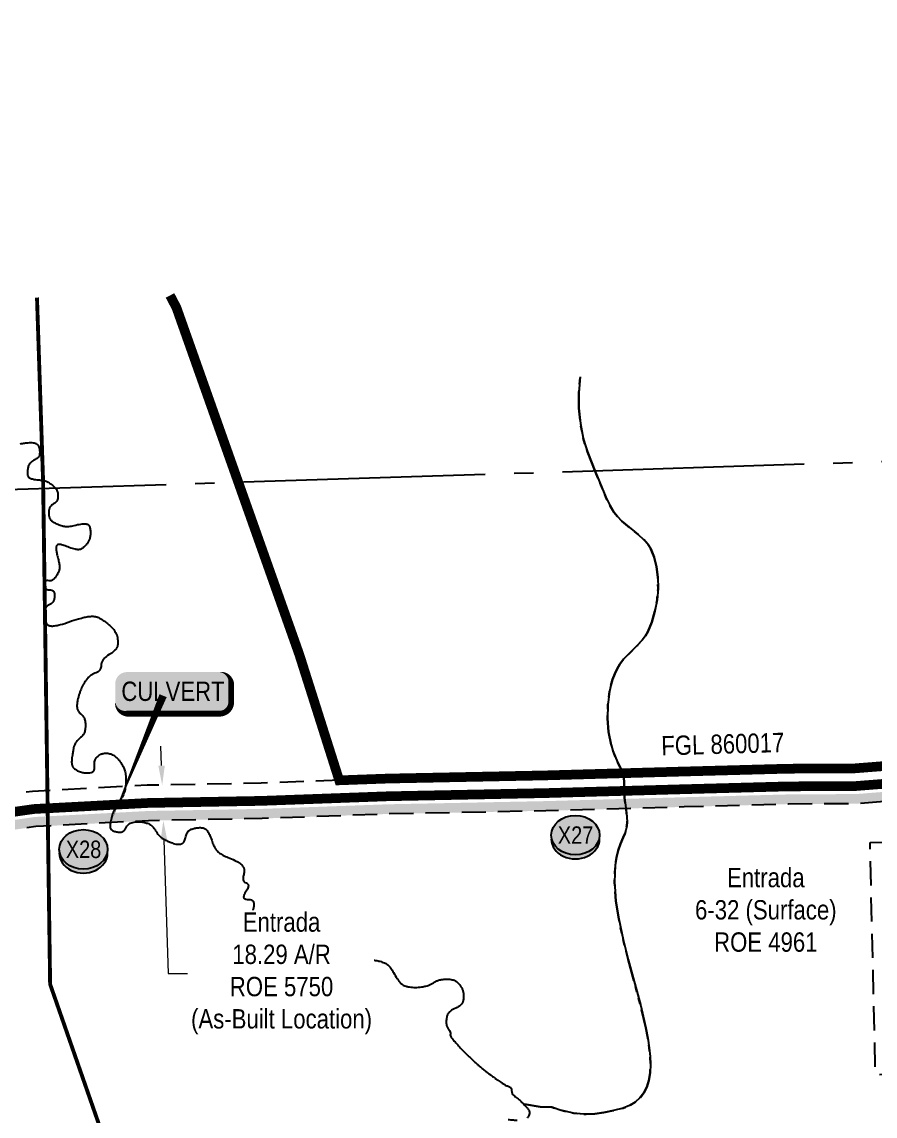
# Model space of a CAD drawing. Extents: x 643442 to 651909, y 5835058 to 5841090.
# Drawn here: x 646054 to 646495, y 5836439 to 5837005 of the extents above; entities that cross this region are included whole.
import ezdxf
from ezdxf.enums import TextEntityAlignment as Align

# ---------------------------------------------------------------- set-up
doc = ezdxf.new("R2010")
doc.units = 0
doc.header["$LTSCALE"] = 5
doc.header["$PDSIZE"] = 0.5
for name, pattern in [('CENTERLINEX3', [5, 2.5, -1, 0.5, -1]), ('DASHDOT2', [12.7, 6.35, -3.175, 0, -3.175]), ('foc-ACCESSROAD', [3.75, 2.5, -1.25]), ('foc-QUARTERLINE', [33, 25, -3, 2, -3]), ('foc-TOPO-ephemeral', [6.25, 3.125, -0.625, 0.625, -0.625, 0.625, -0.625])]:
    doc.linetypes.add(name, pattern=pattern)
doc.layers.get('Defpoints').update_dxf_attribs({"color": 9})
for name, color, linetype in [('AS-ROADS', 254, 'Continuous'), ('AS-WILDLIFE', 131, 'DASHDOT2'), ('F-AR', 190, 'foc-ACCESSROAD'), ('F-WS', 190, 'foc-ACCESSROAD'), ('L-SECQ', 8, 'foc-QUARTERLINE'), ('P-CROSSINGS', 250, 'Continuous'), ('P-PROPOSED-WL1', 10, 'Continuous'), ('T-CREEK', 160, 'Continuous'), ('T-DRAW', 143, 'foc-TOPO-ephemeral')]:
    doc.layers.add(name, color=color, linetype=linetype)
doc.layers.add('AS-TRAPPER BOUNDARY', color=7, linetype='CENTERLINEX3', true_color=0xb85c00, transparency=0.6)
doc.layers.add('AS-TRAPPER-T', color=7, linetype='Continuous', true_color=0xc26100)
doc.layers.add('F-AR-T', color=190, linetype='Continuous', lineweight=9)
doc.layers.add('F-WS-T', color=190, linetype='Continuous', lineweight=9)
doc.styles.add('80', font='ARIALN.TTF', dxfattribs={"height": 10})
doc.styles.add('80CG', font='ARIALN.TTF', dxfattribs={"height": 10})
doc.styles.add('80L', font='ARIALN.TTF', dxfattribs={"height": 10})
doc.styles.add('Crossing', font='ARIALN.TTF', dxfattribs={"height": 10})
doc.styles.add('foc-LtypeFont', font='ARIALN.TTF', dxfattribs={"height": 7.35})
doc.linetypes.add('foc-TOPO-flowdirection-NOLINE', pattern='A,0,[">",foc-LtypeFont,S=0.3,R=0,X=0,Y=-0.945],-20,[">",foc-LtypeFont,S=0.3,R=0,X=0,Y=-0.945],0', length=20)
doc.dimstyles.new('Compass 5 000', dxfattribs={"dimscale": 5, "dimtxt": 9, "dimasz": 2, "dimexe": 0.2, "dimexo": 0.0625, "dimgap": 0.5, "dimtad": 0, "dimtih": 1, "dimtoh": 1, "dimzin": 0, "dimdsep": 46, "dimtxsty": '80CG', "dimcen": 0.1, "dimse1": 1, "dimse2": 1, "dimclrd": 256, "dimclrt": 256, "dimaunit": 1, "dimadec": 4, "dimazin": 0, "dimtfac": 0.06, "dimtofl": 0, "dimtmove": 0, "dimatfit": 1, "dimfxl": 0.2, "dimtolj": 1, "dimtzin": 0, "dimlwd": -1, "dimarcsym": 0})

# ---------------------------------------------------------------- blocks, each defined once
blk = doc.blocks.new('*U388')
h = blk.add_hatch(color=254)
edge = h.paths.add_edge_path()
edge.add_line((-24, -11.5), (24, -11.5))
edge.add_arc((24, -5.5), 6, 270, 360)
edge.add_line((30, -5.5), (30, 4))
edge.add_arc((24, 4), 6, 0, 90)
edge.add_line((24, 10), (-24, 10))
edge.add_arc((-24, 4), 6, 90, 180)
edge.add_line((-30, 4), (-30, -5.5))
edge.add_arc((-24, -5.5), 6, 180, 270)
at = {"color": 160, "flags": 128}
blk.add_lwpolyline([(-24, -11.5, 3, 3, 0), (24, -11.5, 3, 3, 0.414214), (30, -5.5, 3, 3, 0), (30, 4, 3, 0, 0.414214), (24, 10, 0, 0, 0), (-24, 10, 0, 0, 0.414214), (-30, 4, 0, 0, 0), (-30, -5.5, 0, 3, 0.414214)], format="xyseb", close=True, dxfattribs=at)
at = {"color": 160, "style": '80'}
blk.add_attdef('ENTER_TEXT_001', (-26.85, -4.92), '', height=10, dxfattribs=at)
blk = doc.blocks.new('xing2')
h = blk.add_hatch(color=50)
h.dxf.hatch_style = 1
edge = h.paths.add_edge_path()
edge.add_ellipse((0, 0), major_axis=(-12.5, 0), ratio=0.816297, start_angle=0, end_angle=360)
h = blk.add_hatch(color=250)
h.dxf.hatch_style = 1
edge = h.paths.add_edge_path()
edge.add_ellipse((0, -2.05), major_axis=(-12.5, 0), ratio=0.816297, start_angle=0, end_angle=180)
edge.add_line((12.5, -2.05), (12.5, 0))
edge.add_ellipse((0, 0), major_axis=(-12.5, 0), ratio=0.816297, start_angle=0, end_angle=180, ccw=False)
edge.add_line((-12.5, 0), (-12.5, -2.05))
at = {"color": 250}
blk.add_ellipse((0, 0), major_axis=(-12.5, 0), ratio=0.816297, dxfattribs=at)
blk.add_ellipse((0, -2.05), major_axis=(-12.5, 0), ratio=0.816297, start_param=0, end_param=3.141593, dxfattribs=at)
at = {"color": 250, "style": 'Crossing'}
blk.add_attdef('CROSSING', text='', height=9, dxfattribs=at).set_placement((0.09, 0.02), align=Align.MIDDLE_CENTER)
at = {"color": 250, "style": 'Crossing', "flags": 1}
for tag, p in [('OWNER', (0.09, -12.49)), ('DESCRIPTION', (0.09, -25.77)), ('LOCATION', (0.09, -39.3)), ('DWG_REF', (0.09, -52.84))]:
    blk.add_attdef(tag, text='', height=9, dxfattribs=at).set_placement(p, align=Align.MIDDLE_CENTER)
blk = doc.blocks.new('*D445')
at = {"layer": 'Defpoints', "color": 0, "transparency": 16777216}
for p in [(646149.11, 5836611.19), (646126.9, 5836592.17), (646149.69, 5836592.9)]:
    blk.add_point(p, dxfattribs=at)
at = {"layer": 'F-AR-T', "transparency": 16777216}
for p, q in [((646126, 5836620.46), (646125.68, 5836630.45)), ((646127.22, 5836582.18), (646129.43, 5836513.14)), ((646129.43, 5836513.14), (646139.43, 5836513.14))]:
    blk.add_line(p, q, dxfattribs=at)
for points in [[(646127.67, 5836620.51), (646124.33, 5836620.4), (646126.32, 5836610.46)], [(646128.89, 5836582.23), (646125.56, 5836582.13), (646126.9, 5836592.17)]]:
    blk.add_solid(points, dxfattribs=at)
at = {"layer": 'F-AR-T', "transparency": 16777216, "insert": (646188.03, 5836513.14), "char_height": 10, "attachment_point": 5, "style": '80CG', "bg_fill": 3, "box_fill_scale": 1.1, "bg_fill_color": 256, "bg_fill_true_color": 13158600, "bg_fill_transparency": 0}
blk.add_mtext('\\A1;Entrada\\P18.29 A/R\\PROE 5750\\P(As-Built Location)', dxfattribs=at)

msp = doc.modelspace()

# ---------------------------------------------------------------- hatches: boundary and pattern name
at = {"layer": 'P-PROPOSED-WL1'}
h = msp.add_hatch(color=256, dxfattribs=at)
h.dxf.hatch_style = 1
h.paths.add_polyline_path([(646628.132, 5836615.829), (646650.713, 5836601.296), (646651.669, 5836601.33), (646651.44, 5836611.12), (646651.31, 5836616.678), (646706.621, 5836618.432), (646873.66, 5836623.498), (647080.29, 5836627.693), (647276.663, 5836633.542), (647277.29, 5836628.555), (647276.763, 5836628.543), (647080.415, 5836622.694), (646873.787, 5836618.5), (646708.628, 5836613.491), (646656.425, 5836611.838), (646656.439, 5836611.237), (646656.783, 5836596.51), (646649.325, 5836596.243), (646626.744, 5836610.776), (646618.19, 5836610.47), (646569.809, 5836607.198), (646511.178, 5836602.816), (646485.305, 5836600.784), (646450.204, 5836600.601), (646396.274, 5836599.144), (646324.754, 5836597.136), (646243.193, 5836595.495), (646178.066, 5836593.124), (646119.179, 5836592.031), (646061.042, 5836588.956), (646030.569, 5836584.657), (646007.281, 5836580.505), (646007.174, 5836585.564), (646029.78, 5836589.595), (646060.56, 5836593.938), (646119, 5836597.029), (646177.929, 5836598.123), (646243.052, 5836600.493), (646324.633, 5836602.135), (646396.136, 5836604.142), (646450.123, 5836605.6), (646485.096, 5836605.783), (646510.796, 5836607.801), (646569.454, 5836612.185), (646617.932, 5836615.464)])

# ---------------------------------------------------------------- linework, layer by layer
at = {"layer": 'AS-ROADS', "const_width": 5, "flags": 128}
msp.add_lwpolyline([(646510.48, 5836611.934), (646484.923, 5836609.927), (646450.056, 5836609.745), (646396.022, 5836608.285), (646324.534, 5836606.279), (646242.935, 5836604.637), (646177.815, 5836602.266), (646118.852, 5836601.172), (646060.16, 5836598.067), (646029.127, 5836593.689), (646003.717, 5836589.158), (645983.787, 5836585.714), (645968.886, 5836583.29), (645935.012, 5836582.354), (645911.068, 5836580.916), (645882.998, 5836582.343), (645836.698, 5836584.371), (645786.487, 5836588.036)], dxfattribs=at)
at = {"layer": 'AS-TRAPPER BOUNDARY', "const_width": 5, "flags": 128}
msp.add_lwpolyline([(646276.69, 5837642.204), (646370.877, 5837644.41), (646584.709, 5837649.413), (646604.837, 5837649.884), (646686.699, 5837651.802), (646696.757, 5837652.037), (646712.014, 5837652.395), (646727.039, 5837652.748), (646737.045, 5837652.983), (646785.254, 5837654.113), (647037.759, 5837662.065), (647139.939, 5837665.286), (647152.481, 5837588.45), (647154.153, 5837578.45), (647159.563, 5837545.37), (647170.922, 5837475.91), (647198.935, 5837250.928), (647204.315, 5837207.913), (647255.468, 5836801.884), (647274.995, 5836646.797), (646807.844, 5836634.798), (646807.844, 5836634.798), (646763.82, 5836633.463), (646753.821, 5836633.16), (646738.818, 5836632.705), (646728.758, 5836632.4), (646655.996, 5836630.124), (646655.868, 5836635.627), (646555.304, 5836633.185), (646555.508, 5836624.47), (646509.781, 5836621.052), (646484.54, 5836619.071), (646449.909, 5836618.889), (646395.77, 5836617.427), (646324.313, 5836615.421), (646242.676, 5836613.778), (646217.848, 5836612.875), (646214.853, 5836622.31), (646197.251, 5836677.77), (646165.647, 5836766.949), (646133.677, 5836857.156), (646130.361, 5836863.434)], dxfattribs=at)
at = {"layer": 'AS-WILDLIFE', "const_width": 2, "flags": 128}
msp.add_lwpolyline([(646061.58, 5836862.355), (646064.75, 5836767), (646067.5, 5836569.5), (646068.375, 5836507.5), (646096.438, 5836427), (646170.437, 5836337.5), (646179.75, 5836324.5), (646409.937, 5836004.5), (646419.5, 5835981), (646426.5, 5835963.5), (646429.313, 5835936), (646434.125, 5835888), (646407.385, 5835871.742)], dxfattribs=at)
at = {"layer": 'F-AR', "flags": 128}
for points in [[(646555.508, 5836624.47), (646509.781, 5836621.052), (646484.54, 5836619.071), (646449.909, 5836618.889), (646395.77, 5836617.427), (646324.313, 5836615.421), (646242.676, 5836613.778), (646177.564, 5836611.408), (646118.526, 5836610.312), (646059.278, 5836607.178), (646027.685, 5836602.721), (646006.891, 5836599.013)], [(646555.936, 5836606.161), (646511.178, 5836602.816), (646485.305, 5836600.784), (646450.204, 5836600.601), (646396.274, 5836599.144), (646324.754, 5836597.136), (646243.193, 5836595.495), (646178.066, 5836593.124), (646119.179, 5836592.031), (646061.042, 5836588.956), (646030.569, 5836584.657), (646007.281, 5836580.505)]]:
    msp.add_lwpolyline(points, dxfattribs=at)
at = {"layer": 'F-WS', "flags": 128}
msp.add_lwpolyline([(646556.496, 5836582.212), (646557.656, 5836532.619), (646613.449, 5836533.923), (646615.095, 5836463.533), (646495.111, 5836460.726), (646492.305, 5836580.71), (646556.496, 5836582.212)], close=True, dxfattribs=at)
at = {"layer": 'L-SECQ', "flags": 128}
msp.add_lwpolyline([(646003.454, 5836761.76), (646770.293, 5836786.345)], dxfattribs=at)
at = {"layer": 'T-CREEK', "flags": 128}
for points in [[(646052.871, 5836786.717, -0.0291659), (646054.104, 5836787.004, -0.0174215), (646056.203, 5836787.29, -0.017779), (646057.757, 5836787.391, -0.0228351), (646058.969, 5836787.371, -0.0361501), (646060.157, 5836787.211, -0.0518419), (646060.953, 5836786.955, -0.0250768), (646061.379, 5836786.742, -0.0375087), (646061.644, 5836786.565, -0.0362006), (646061.91, 5836786.324, -0.0373283), (646062.131, 5836786.055, -0.0465133), (646062.376, 5836785.627, -0.0332845), (646062.619, 5836784.982, -0.0211351), (646062.806, 5836784.255, -0.0218523), (646062.926, 5836783.539, -0.0201521), (646062.987, 5836782.799, -0.0193531), (646062.989, 5836782.027, -0.0295278), (646062.917, 5836781.269, -0.0431934), (646062.793, 5836780.764, -0.0334016), (646062.655, 5836780.432, -0.0366013), (646062.488, 5836780.15, -0.0345731), (646062.37, 5836780.002, -0.0106174), (646061.945, 5836779.561, -0.0975084), (646060.35, 5836778.495, 0.0884995), (646058.575, 5836777.354, 0.0253563), (646057.777, 5836776.535, 0.0596789), (646057.501, 5836776.133, 0.0339239), (646057.222, 5836775.501, 0.0274642), (646056.976, 5836774.684, 0.0129078), (646056.768, 5836773.719, 0.0176684), (646056.66, 5836773.006, 0.0213274), (646056.61, 5836772.321, 0.0163551), (646056.612, 5836771.425, 0.0364013), (646056.682, 5836770.776, 0.038513), (646056.839, 5836770.18, 0.0730117), (646057.085, 5836769.71, 0.0710745), (646057.464, 5836769.317, 0.0502912), (646058.035, 5836768.959, 0.0514883), (646058.653, 5836768.729, 0.0108571), (646059.249, 5836768.588, 0.0070913), (646060.168, 5836768.405, 0.0323328), (646062.927, 5836768.079, -0.0415937), (646065.068, 5836767.786, -0.0153133), (646065.907, 5836767.572, -0.0251769), (646066.405, 5836767.401, -0.0244467), (646066.699, 5836767.267, -0.0095757), (646067.423, 5836766.873, -0.0361585), (646069.124, 5836765.736, -0.0368308), (646070.613, 5836764.388, -0.0161383), (646071.19, 5836763.743, -0.0256523), (646071.517, 5836763.309, -0.0323051), (646071.761, 5836762.894, -0.021764), (646072.053, 5836762.243, -0.0576272), (646072.282, 5836761.394, -0.0330126), (646072.408, 5836759.868, -0.0430876), (646072.307, 5836758.427, -0.0732129), (646072.053, 5836757.613, -0.0373452), (646071.804, 5836757.181, -0.0286203), (646071.408, 5836756.665, -0.0970647), (646070.178, 5836755.7, 0.0921702), (646068.875, 5836754.698, 0.0220023), (646068.272, 5836753.964, 0.0565862), (646068.084, 5836753.644, 0.0380989), (646067.891, 5836753.1, 0.0305346), (646067.745, 5836752.396, 0.015241), (646067.653, 5836751.574, 0.0201523), (646067.626, 5836750.949, 0.0212254), (646067.653, 5836750.293, 0.0181571), (646067.745, 5836749.531, 0.0310219), (646067.879, 5836748.929, 0.0312594), (646068.084, 5836748.352, 0.0518316), (646068.38, 5836747.821, 0.0452741), (646068.83, 5836747.29, 0.0321534), (646069.452, 5836746.752, 0.0335727), (646070.11, 5836746.319, 0.0136362), (646070.896, 5836745.903, 0.0111602), (646071.88, 5836745.442, 0.0140993), (646073.483, 5836744.788, 0.0190399), (646074.699, 5836744.383, 0.0200208), (646075.474, 5836744.191, 0.0237496), (646076.139, 5836744.087, 0.0309642), (646076.795, 5836744.057, 0.0173179), (646077.965, 5836744.116, 0.0420605), (646080.748, 5836744.591, -0.0326371), (646084.32, 5836745.271, -0.0067204), (646085.579, 5836745.409, -0.0137152), (646086.198, 5836745.451, -0.0530086), (646087.063, 5836745.395, -0.0673285), (646087.716, 5836745.19, -0.0339288), (646088.027, 5836745.017, -0.0469452), (646088.229, 5836744.857, -0.0392359), (646088.407, 5836744.657, -0.0319234), (646088.589, 5836744.383, -0.0545961), (646088.832, 5836743.832, -0.0342214), (646089.057, 5836742.899, -0.0211139), (646089.185, 5836741.887, -0.0220194), (646089.224, 5836740.909, -0.0190146), (646089.178, 5836739.812, -0.0213326), (646089.058, 5836738.841, -0.0245531), (646088.84, 5836737.841, -0.0324335), (646088.589, 5836737.107, -0.02231), (646088.278, 5836736.442, -0.0229071), (646087.917, 5836735.824, -0.0162093), (646087.439, 5836735.136, -0.0174213), (646086.953, 5836734.527, -0.0171793), (646086.489, 5836734.022, -0.0123863), (646085.804, 5836733.36, -0.0256576), (646085.216, 5836732.873, -0.0274133), (646084.621, 5836732.477, -0.0531287), (646084.078, 5836732.231, -0.0484), (646083.441, 5836732.087, -0.0402427), (646082.673, 5836732.053, -0.0395165), (646081.896, 5836732.142, -0.013893), (646081.304, 5836732.275, -0.0056343), (646079.857, 5836732.66, -0.0383133), (646076.756, 5836733.784, 0.0485587), (646074.289, 5836734.622, 0.0299581), (646073.535, 5836734.752, 0.0385214), (646072.94, 5836734.772, 0.0733731), (646072.449, 5836734.677, 0.0816051), (646072.053, 5836734.462, 0.0843024), (646071.75, 5836734.13, 0.0800608), (646071.56, 5836733.696, 0.0397553), (646071.447, 5836733.053, 0.0450927), (646071.445, 5836732.477, 0.0130297), (646071.54, 5836731.634, 0.0133658), (646071.676, 5836730.819, 0.0215363), (646072.208, 5836728.597, -0.0200899), (646072.786, 5836726.218, -0.0072987), (646072.994, 5836725.094, -0.0081815), (646073.149, 5836724.085, -0.0322984), (646073.223, 5836723.041, -0.0354304), (646073.162, 5836722.088, -0.0380484), (646073.003, 5836721.342, -0.0352336), (646072.714, 5836720.571, -0.0198382), (646072.238, 5836719.628, -0.0175571), (646071.623, 5836718.606, -0.0112669), (646071.095, 5836717.835, -0.0157102), (646070.687, 5836717.303, -0.0337476), (646070.303, 5836716.893, -0.0251982), (646069.728, 5836716.408, -0.0513878), (646069.293, 5836716.143, -0.0447953), (646068.746, 5836715.941, -0.1454946), (646067.807, 5836715.963, 0.1151327), (646066.633, 5836716.061, 0.0190454), (646066.221, 5836715.984, 0.0624062), (646066.1, 5836715.941, 0.1334055), (646065.905, 5836715.764, 0.0732584), (646065.71, 5836715.332, 0.037175), (646065.604, 5836714.812, 0.0348081), (646065.571, 5836714.245, 0.025344), (646065.609, 5836713.629, 0.0224159), (646065.719, 5836712.939, 0.0432592), (646065.904, 5836712.317, 0.0709015), (646066.1, 5836711.972, 0.0836591), (646066.287, 5836711.799, 0.0377504), (646066.781, 5836711.527, 0.1187948), (646067.953, 5836711.301, -0.106673), (646069.26, 5836711.08, -0.0274928), (646069.86, 5836710.802, -0.0705679), (646070.069, 5836710.649, -0.0868523), (646070.312, 5836710.312, -0.0569091), (646070.522, 5836709.717, -0.0273894), (646070.646, 5836708.996, -0.0316188), (646070.68, 5836708.362, -0.0229827), (646070.638, 5836707.616, -0.0198778), (646070.515, 5836706.762, -0.031481), (646070.302, 5836705.91, -0.0461267), (646070.069, 5836705.357, -0.0497626), (646069.849, 5836705.031, -0.0279776), (646069.374, 5836704.518, -0.0904612), (646068.217, 5836703.747, 0.0812807), (646066.915, 5836702.915, 0.0208489), (646066.328, 5836702.342, 0.0461957), (646066.1, 5836702.05, 0.0567332), (646065.843, 5836701.529, 0.0417135), (646065.639, 5836700.766, 0.0215917), (646065.514, 5836699.846, 0.0262442), (646065.484, 5836699.082, 0.0158344), (646065.525, 5836698.183, 0.0121955), (646065.642, 5836697.021, 0.0188446), (646065.843, 5836695.8, 0.0220509), (646066.1, 5836694.774, 0.0367968), (646066.315, 5836694.206, 0.0412413), (646066.584, 5836693.736, 0.0651861), (646066.921, 5836693.36, 0.0573863), (646067.396, 5836693.039, 0.0432602), (646067.943, 5836692.811, 0.0415772), (646068.545, 5836692.674, 0.0286675), (646069.273, 5836692.613, 0.0267375), (646070.055, 5836692.634, 0.0277219), (646071.379, 5836692.815, 0.0157393), (646073.672, 5836693.335, 0.0267933), (646078.246, 5836694.79, -0.0252833), (646083.089, 5836696.347, -0.0053714), (646086.2, 5836697.14, -0.0157517), (646087.271, 5836697.365, -0.0139359), (646088.311, 5836697.52, -0.0144155), (646089.323, 5836697.613, -0.0181701), (646090.193, 5836697.636, -0.0175701), (646091.093, 5836697.595, -0.0262345), (646091.895, 5836697.488, -0.0289331), (646092.608, 5836697.311, -0.0271749), (646093.079, 5836697.136, -0.0153842), (646093.881, 5836696.758, -0.0303582), (646095.303, 5836695.921, -0.0180647), (646097.544, 5836694.292, -0.0164741), (646099.198, 5836692.905, -0.0221704), (646100.343, 5836691.783, -0.0268907), (646101.505, 5836690.397, -0.0370235), (646102.214, 5836689.29, -0.0136577), (646102.597, 5836688.534, -0.0224042), (646102.797, 5836688.057, -0.0190353), (646102.965, 5836687.537, -0.0144121), (646103.142, 5836686.836, -0.0318368), (646103.286, 5836685.909, -0.0198799), (646103.362, 5836684.408, -0.0276955), (646103.304, 5836683.104, -0.0396823), (646103.142, 5836682.206, -0.0318269), (646102.943, 5836681.611, -0.035598), (646102.696, 5836681.108, -0.0363296), (646102.444, 5836680.741, -0.0178833), (646101.856, 5836680.055, -0.0853053), (646099.569, 5836678.296, 0.0720918), (646096.816, 5836676.29, 0.0061605), (646096.068, 5836675.542, 0.0191652), (646095.841, 5836675.289, 0.0346246), (646095.574, 5836674.921, 0.020959), (646095.204, 5836674.269, 0.1103084), (646094.81, 5836672.75, -0.0843859), (646094.399, 5836670.75, -0.016171), (646094.044, 5836669.918, -0.0452668), (646093.881, 5836669.638, -0.0650509), (646093.518, 5836669.247, -0.0413272), (646092.832, 5836668.765, -0.0523262), (646091.546, 5836668.184, 0.0504457), (646090.211, 5836667.586, 0.0080805), (646089.599, 5836667.221, 0.0138174), (646089.251, 5836666.993, 0.0425878), (646088.501, 5836666.368, 0.0253581), (646087.396, 5836665.16, 0.0183139), (646086.482, 5836663.966, 0.0201979), (646085.739, 5836662.823, 0.0167154), (646084.909, 5836661.312, 0.0210426), (646084.341, 5836660.065, 0.0123794), (646083.774, 5836658.558, 0.0127645), (646083.298, 5836657.071, 0.008381), (646082.878, 5836655.541, 0.0102612), (646082.583, 5836654.279, 0.0138561), (646082.402, 5836653.301, 0.0131978), (646082.269, 5836652.265, 0.0272769), (646082.232, 5836651.488, 0.0224977), (646082.282, 5836650.547, 0.0370633), (646082.421, 5836649.741, 0.0470383), (646082.636, 5836649.133, 0.0323478), (646082.842, 5836648.754, 0.0214819), (646083.212, 5836648.221, 0.0656585), (646084.189, 5836647.234, -0.0610719), (646085.248, 5836646.182, -0.0169737), (646085.703, 5836645.562, -0.0281016), (646085.944, 5836645.164, -0.0474188), (646086.226, 5836644.483, -0.0310804), (646086.488, 5836643.389, -0.020722), (646086.632, 5836642.301, -0.0230609), (646086.675, 5836641.316, -0.0214444), (646086.631, 5836640.323, -0.0182193), (646086.486, 5836639.163, -0.0281376), (646086.239, 5836638.041, -0.0373917), (646085.944, 5836637.227, -0.0371131), (646085.666, 5836636.715, -0.0231192), (646085.125, 5836635.953, -0.0730747), (646083.787, 5836634.678, 0.0663571), (646082.297, 5836633.295, 0.0159729), (646081.604, 5836632.398, 0.0331657), (646081.313, 5836631.935, 0.0391575), (646080.896, 5836630.989, 0.0309969), (646080.541, 5836629.732, 0.0092009), (646080.307, 5836628.546, 0.0057689), (646079.99, 5836626.644, 0.0100305), (646079.593, 5836623.68, 0.0227045), (646079.504, 5836622.361, 0.0282924), (646079.526, 5836621.719, 0.0264308), (646079.624, 5836621.038, 0.0380525), (646079.764, 5836620.536, 0.035659), (646079.99, 5836620.029, 0.0565632), (646080.366, 5836619.486, 0.041815), (646081.006, 5836618.865, 0.0290074), (646081.775, 5836618.306, 0.0287004), (646082.612, 5836617.834, 0.0223686), (646083.64, 5836617.386, 0.0244395), (646084.616, 5836617.066, 0.0243527), (646085.499, 5836616.868, 0.0197736), (646086.605, 5836616.722, 0.0343588), (646087.675, 5836616.697, 0.0279949), (646088.981, 5836616.83, 0.0443642), (646090.054, 5836617.099, 0.0830936), (646090.574, 5836617.383, 0.0418776), (646090.843, 5836617.634, 0.0574715), (646090.999, 5836617.851, 0.0425872), (646091.082, 5836618.037, 0.0155246), (646091.251, 5836618.569, 0.1126142), (646091.345, 5836620.419, -0.0991136), (646091.396, 5836622.516, -0.0261093), (646091.663, 5836623.467, -0.0445001), (646091.897, 5836623.998, -0.0649185), (646092.424, 5836624.715, -0.0407134), (646093.482, 5836625.655, -0.0308299), (646094.533, 5836626.347, -0.0529839), (646095.204, 5836626.644, -0.0421221), (646095.968, 5836626.819, -0.0330149), (646096.964, 5836626.894, -0.0305234), (646098.134, 5836626.833, -0.0338502), (646099.173, 5836626.644, -0.0356861), (646100.2, 5836626.304, -0.0378456), (646101.111, 5836625.845, -0.0333434), (646102.085, 5836625.166, -0.0303998), (646103.05, 5836624.292, -0.0210545), (646104.015, 5836623.217, -0.0205393), (646104.909, 5836622.037, -0.0210458), (646105.839, 5836620.571, -0.0270793), (646106.449, 5836619.368, -0.0228902), (646106.89, 5836618.228, -0.0258691), (646107.18, 5836617.186, -0.0213083), (646107.414, 5836615.882, -0.0212249), (646107.536, 5836614.557, -0.0143706), (646107.568, 5836613.078, -0.0135193), (646107.513, 5836611.507, -0.0141783), (646107.331, 5836609.486, -0.0208339), (646107.11, 5836608.123, -0.0125538), (646106.916, 5836607.281, -0.0164419), (646106.731, 5836606.649, -0.0210231), (646106.561, 5836606.198, -0.0083301), (646106.068, 5836605.088, -0.0563541), (646104.096, 5836601.856, 0.0493894), (646101.798, 5836598.203, 0.0050831), (646101.122, 5836596.814, 0.0223439), (646100.986, 5836596.49, 0.0138114), (646100.886, 5836596.195, 0.0031709), (646100.496, 5836594.894, 0.0165665), (646099.704, 5836591.819, 0.0269407), (646099.382, 5836589.892, 0.0350129), (646099.353, 5836589.174, 0.0390031), (646099.421, 5836588.532, 0.0599509), (646099.581, 5836588.023, 0.0670121), (646099.834, 5836587.617, 0.0664851), (646100.245, 5836587.237, 0.0464539), (646100.939, 5836586.84, 0.0255214), (646101.8, 5836586.499, 0.0272766), (646102.636, 5836586.267, 0.0260552), (646103.49, 5836586.125, 0.0245594), (646104.406, 5836586.067, 0.0444552), (646105.241, 5836586.129, 0.0652969), (646105.787, 5836586.295, 0.0616979), (646106.176, 5836586.532, 0.0398575), (646106.691, 5836587.012, 0.0758191), (646107.46, 5836588.162, -0.0687109), (646108.289, 5836589.441, -0.0156794), (646108.765, 5836589.958, -0.0245433), (646109.095, 5836590.263, -0.0732502), (646109.818, 5836590.708, -0.0435529), (646111.171, 5836591.153, -0.0294593), (646112.525, 5836591.389, -0.0301264), (646113.868, 5836591.46, -0.0240454), (646115.426, 5836591.374, -0.0248758), (646116.917, 5836591.144, -0.0264136), (646118.693, 5836590.679, -0.0454134), (646119.678, 5836590.263, -0.0155371), (646120.235, 5836589.943, -0.0268618), (646120.541, 5836589.732, -0.0235789), (646120.771, 5836589.535, -0.0082858), (646121.39, 5836588.935, -0.0728127), (646122.936, 5836586.851, 0.0660518), (646124.607, 5836584.533, 0.0179402), (646125.611, 5836583.544, 0.0287218), (646126.293, 5836582.987, 0.0349743), (646127.479, 5836582.248, 0.0206003), (646129.619, 5836581.224, 0.0157296), (646131.43, 5836580.513, 0.0229915), (646132.703, 5836580.125, 0.0328116), (646134.133, 5836579.858, 0.0474542), (646135.14, 5836579.833, 0.0222991), (646135.708, 5836579.899, 0.0319313), (646136.098, 5836579.988, 0.0349241), (646136.556, 5836580.159, 0.0464252), (646136.876, 5836580.341, 0.0408944), (646137.157, 5836580.576, 0.0433794), (646137.382, 5836580.838, 0.0278018), (646137.476, 5836580.986, 0.0066857), (646137.823, 5836581.625, 0.0773542), (646138.567, 5836583.806, -0.0851829), (646139.275, 5836585.778, -0.0356973), (646139.792, 5836586.559, -0.0600794), (646140.183, 5836586.956, -0.0457685), (646140.793, 5836587.358, -0.0370379), (646141.618, 5836587.723, -0.0186067), (646142.648, 5836588.047, -0.022769), (646143.509, 5836588.242, -0.0203525), (646144.43, 5836588.368, -0.0160208), (646145.609, 5836588.444, -0.0300959), (646146.58, 5836588.416, -0.0328542), (646147.459, 5836588.279, -0.0607678), (646148.186, 5836588.021, -0.0598251), (646148.839, 5836587.59, -0.0446164), (646149.516, 5836586.906, -0.0463919), (646150.036, 5836586.141, -0.0103009), (646150.461, 5836585.335, -0.0080938), (646150.963, 5836584.289, -0.0284988), (646152.172, 5836581.214, 0.0365942), (646153.152, 5836578.834, 0.0100148), (646153.606, 5836577.97, 0.0157897), (646153.922, 5836577.438, 0.021272), (646154.301, 5836576.896, 0.0206925), (646154.735, 5836576.373, 0.0284868), (646155.255, 5836575.859, 0.0227489), (646155.969, 5836575.287, 0.0188557), (646156.597, 5836574.863, 0.012158), (646157.611, 5836574.267, 0.0399244), (646160.379, 5836573.007, -0.0311781), (646163.95, 5836571.457, -0.0076006), (646165.347, 5836570.717, -0.0142345), (646166.075, 5836570.289, -0.0410491), (646167.039, 5836569.569, -0.0475143), (646167.749, 5836568.81, -0.019519), (646168.063, 5836568.37, -0.024206), (646168.284, 5836567.994, -0.0280289), (646168.499, 5836567.52, -0.0341205), (646168.626, 5836567.112, -0.0463174), (646168.67, 5836566.801, -0.0141614), (646168.692, 5836565.775, -0.0779937), (646168.361, 5836563.768, 0.0919715), (646168.127, 5836562.055, 0.0221498), (646168.181, 5836561.473, 0.0404777), (646168.25, 5836561.161, 0.0545516), (646168.333, 5836560.969, 0.0205314), (646168.626, 5836560.498, 0.2019247), (646169.661, 5836559.829, -0.2170325), (646170.61, 5836559.175, -0.0326469), (646170.82, 5836558.768, -0.0707967), (646170.876, 5836558.563, -0.0572634), (646170.879, 5836558.33, -0.0221006), (646170.791, 5836557.732, -0.1267558), (646169.811, 5836555.662, 0.1092657), (646168.597, 5836553.31, 0.0130335), (646168.442, 5836552.659, 0.0457681), (646168.42, 5836552.469, 0.0928146), (646168.472, 5836552.148, 0.103636), (646168.626, 5836551.899, 0.0932262), (646168.814, 5836551.763, 0.0284093), (646169.513, 5836551.482, 0.0990172), (646171.057, 5836551.282, -0.111974), (646172.421, 5836551.07, -0.0391903), (646173.042, 5836550.765, -0.0954434), (646173.256, 5836550.576, -0.0637392), (646173.453, 5836550.239, -0.0532983), (646173.589, 5836549.792, -0.0219355), (646173.681, 5836549.161, -0.0284066), (646173.703, 5836548.669, -0.0182337), (646173.672, 5836548.045, -0.0147937), (646173.583, 5836547.28, -0.0239089), (646173.434, 5836546.516, -0.0311823), (646173.256, 5836545.946, -0.0460628), (646173.07, 5836545.566, -0.0424159), (646172.797, 5836545.196, -0.0482786), (646172.582, 5836544.993, -0.0190237), (646171.972, 5836544.556, -0.1018808), (646169.63, 5836543.621, 0.0871059), (646166.867, 5836542.611, 0.0086664), (646166.108, 5836542.154, 0.0311183), (646165.907, 5836542.01, 0.046262), (646165.616, 5836541.724, 0.0373389), (646165.319, 5836541.315, 0.0539582), (646165.021, 5836540.691, 0.0392893), (646164.778, 5836539.773, 0.0223782), (646164.632, 5836538.707, 0.0260385), (646164.596, 5836537.782, 0.0158142), (646164.646, 5836536.671, 0.0135115), (646164.78, 5836535.376, 0.0173282), (646165.036, 5836533.841, 0.0232507), (646165.319, 5836532.716, 0.0245162), (646165.609, 5836531.901, 0.0187731), (646166.078, 5836530.874, 0.0483901), (646167.19, 5836529.11, -0.0429317), (646168.464, 5836527.137, -0.0089947), (646169.083, 5836525.918, -0.0236685), (646169.288, 5836525.44, -0.0229334), (646169.512, 5836524.744, -0.0208679), (646169.69, 5836523.96, -0.0139092), (646169.749, 5836523.577, -0.0039812), (646169.909, 5836522.236, -0.0521335), (646169.933, 5836518.2, 0.0641071), (646170.032, 5836514.914, 0.0131961), (646170.313, 5836513.409, 0.0163643), (646170.61, 5836512.211, 0.0107925), (646171.182, 5836510.348, 0.0118167), (646171.781, 5836508.671, 0.011797), (646172.153, 5836507.768, 0.0124367), (646172.547, 5836506.929, 0.040988), (646172.939, 5836506.283, 0.0362399), (646173.489, 5836505.63, 0.0578111), (646173.97, 5836505.238, 0.0527064), (646174.579, 5836504.935, 0.0549226), (646175.265, 5836504.762, 0.0321299), (646176.468, 5836504.674, 0.0334432), (646177.795, 5836504.751, 0.057439), (646178.548, 5836504.935, 0.0441185), (646179.063, 5836505.179, 0.0619434), (646179.386, 5836505.427, 0.0495954), (646179.763, 5836505.88, 0.0515242), (646180.03, 5836506.38, 0.0164052), (646180.172, 5836506.761, 0.0059039), (646180.517, 5836507.836, 0.0460372), (646181.123, 5836510.716, -0.0596542), (646181.651, 5836512.928, -0.0341205), (646181.979, 5836513.659, -0.045833), (646182.307, 5836514.157, -0.0553568), (646182.754, 5836514.606, -0.0711363), (646183.178, 5836514.857, -0.0323815), (646183.624, 5836515.009, -0.0267454), (646184.182, 5836515.127, -0.0442639), (646185.451, 5836515.213, 0.0435954), (646186.739, 5836515.298, 0.0124802), (646187.454, 5836515.427, 0.0247862), (646187.808, 5836515.518, 0.0420734), (646188.255, 5836515.7, 0.0334703), (646188.775, 5836516.01, 0.0250034), (646189.013, 5836516.193, 0.0078283), (646189.735, 5836516.825, 0.0750438), (646191.617, 5836519.128, -0.0860694), (646193.305, 5836521.102, -0.0128941), (646193.91, 5836521.578, -0.0299283), (646194.187, 5836521.759, -0.0315408), (646194.542, 5836521.934, -0.02156), (646195.084, 5836522.133, -0.0488492), (646195.943, 5836522.317, -0.0261304), (646197.579, 5836522.416, -0.0273348), (646199.262, 5836522.338, -0.0406706), (646200.376, 5836522.133, -0.024978), (646201.142, 5836521.885, -0.0375988), (646201.626, 5836521.658, -0.0320115), (646202.296, 5836521.221, -0.0353118), (646202.844, 5836520.748, -0.0136772), (646203.184, 5836520.391, -0.0048792), (646204.1, 5836519.354, -0.0384235), (646206.091, 5836516.661, 0.049609), (646207.682, 5836514.609, 0.0252094), (646208.407, 5836513.917, 0.0353252), (646208.981, 5836513.489, 0.0331954), (646209.629, 5836513.131, 0.0342678), (646210.298, 5836512.873, 0.0247714), (646211.246, 5836512.63, 0.0205175), (646212.411, 5836512.441, 0.0126054), (646213.624, 5836512.326, 0.0161029), (646214.576, 5836512.291, 0.019762), (646215.442, 5836512.321, 0.0153148), (646216.554, 5836512.438, 0.0292574), (646217.435, 5836512.612, 0.0312093), (646218.236, 5836512.873, 0.047955), (646218.87, 5836513.198, 0.0289229), (646219.826, 5836513.89, 0.0657509), (646221.256, 5836515.411, -0.0605921), (646222.79, 5836517.076, -0.0109929), (646223.787, 5836517.888, -0.0290102), (646224.189, 5836518.164, -0.0297114), (646224.97, 5836518.577, -0.0227013), (646226.042, 5836519.006, -0.0129413), (646227.234, 5836519.388, -0.0167465), (646228.171, 5836519.628, -0.0137974), (646229.366, 5836519.857, -0.0144868), (646230.516, 5836520.01, -0.0128979), (646231.761, 5836520.108, -0.0131407), (646232.987, 5836520.14, -0.0129451), (646234.234, 5836520.107, -0.0127615), (646235.495, 5836520.009, -0.0138252), (646236.681, 5836519.853, -0.0132062), (646237.911, 5836519.623, -0.0158039), (646238.898, 5836519.379, -0.0124954), (646240.126, 5836519, -0.0213856), (646241.179, 5836518.595, -0.0248816), (646242.048, 5836518.164, -0.0298758), (646242.681, 5836517.759, -0.0287814), (646243.284, 5836517.265, -0.027275), (646243.83, 5836516.704, -0.0203734), (646244.486, 5836515.888, -0.0407289), (646245.943, 5836513.537, 0.031708), (646247.758, 5836510.487, 0.004207), (646248.595, 5836509.286, 0.0110769), (646248.927, 5836508.84, 0.0299572), (646249.425, 5836508.273, 0.025034), (646250.092, 5836507.664, 0.0349907), (646250.583, 5836507.315, 0.025477), (646251.309, 5836506.919, 0.041503), (646252.391, 5836506.506, 0.0293351), (646253.987, 5836506.144, 0.0203586), (646255.633, 5836505.939, 0.0219262), (646257.173, 5836505.878, 0.0183631), (646258.892, 5836505.949, 0.0182972), (646260.607, 5836506.147, 0.0202239), (646262.709, 5836506.555, 0.0354536), (646263.876, 5836506.919, 0.0102816), (646264.48, 5836507.171, 0.0093211), (646265.135, 5836507.474, 0.0377359), (646266.572, 5836508.312, -0.0413571), (646267.889, 5836509.067, -0.016461), (646268.503, 5836509.33, -0.0155936), (646269.168, 5836509.565, -0.0328856), (646270.197, 5836509.821, -0.0202307), (646271.904, 5836510.058, -0.0193227), (646273.237, 5836510.136, -0.0199298), (646274.532, 5836510.11, -0.0290442), (646275.692, 5836509.973, -0.0315752), (646276.737, 5836509.718, -0.036596), (646277.731, 5836509.326, -0.0479922), (646278.428, 5836508.904, -0.0200499), (646279.009, 5836508.434, -0.0252633), (646279.434, 5836508.021, -0.0145837), (646279.977, 5836507.402, -0.0179735), (646280.383, 5836506.872, -0.017016), (646280.803, 5836506.239, -0.0169317), (646281.18, 5836505.576, -0.0199897), (646281.495, 5836504.912, -0.0215643), (646281.736, 5836504.274, -0.0228994), (646281.918, 5836503.616, -0.0207947), (646282.056, 5836502.878, -0.0179876), (646282.138, 5836502.106, -0.017627), (646282.166, 5836501.314, -0.0174495), (646282.141, 5836500.604, -0.0142076), (646282.055, 5836499.736, -0.0238165), (646281.917, 5836498.952, -0.0289029), (646281.736, 5836498.32, -0.0356559), (646281.553, 5836497.898, -0.0327362), (646281.292, 5836497.469, -0.0388132), (646281.112, 5836497.25, -0.0132924), (646280.524, 5836496.671, -0.0999118), (646278.1, 5836495.177, 0.0879963), (646275.314, 5836493.55, 0.0101596), (646274.544, 5836492.868, 0.0360879), (646274.345, 5836492.657, 0.0399309), (646274.051, 5836492.229, 0.0356726), (646273.798, 5836491.706, 0.0328192), (646273.551, 5836490.946, 0.0240084), (646273.334, 5836489.875, 0.0161925), (646273.211, 5836488.853, 0.019753), (646273.171, 5836488.01, 0.0265417), (646273.207, 5836487.199, 0.0262338), (646273.33, 5836486.387, 0.0361277), (646273.481, 5836485.851, 0.0244105), (646273.798, 5836485.091, 0.0876781), (646274.224, 5836484.495, -0.060628), (646274.882, 5836483.669, -0.1708335), (646275.304, 5836481.725, 0.1994418), (646275.762, 5836480.065, 0.0105981), (646276.969, 5836478.585, 0.0088885), (646278.476, 5836476.878, 0.0002638), (646279.86, 5836475.366, 0.0031696), (646279.976, 5836475.241, 0.003116), (646281.969, 5836473.147, 0.0031653), (646283.958, 5836471.11, 0.0003149), (646284.206, 5836470.859, 0.0005615), (646284.346, 5836470.718, 0.0059423), (646285.119, 5836469.96, 0.0032336), (646286.566, 5836468.593, 0.0033772), (646287.707, 5836467.542, 0.0033474), (646288.873, 5836466.497, 0.0033492), (646290.015, 5836465.501, 0.0033349), (646291.175, 5836464.516, 0.0034551), (646292.355, 5836463.541, 0.0034282), (646293.557, 5836462.576, 0.0034297), (646294.742, 5836461.651, 0.003421), (646295.942, 5836460.74, 0.0035139), (646297.47, 5836459.614, 0.0058657), (646298.398, 5836458.956, 0.0011166), (646298.507, 5836458.881, 0.0001792), (646299.186, 5836458.417, 0.0040194), (646300.838, 5836457.307, 0.0026178), (646303.396, 5836455.637, 0.0551704), (646304.807, 5836454.933, -0.0570995), (646306.169, 5836454.247, -0.0425079), (646306.721, 5836453.813, -0.13441), (646306.84, 5836453.621, -0.0225409), (646306.883, 5836453.447, -0.021572), (646306.911, 5836453.262, -0.0232724), (646306.941, 5836452.78, 0.0320674), (646306.97, 5836452.431, 0.0106539), (646307.029, 5836452.073, 0.0083491), (646307.123, 5836451.62, 0.0097884), (646307.151, 5836451.505, 0.0059748), (646307.203, 5836451.319, 0.0871529), (646307.353, 5836451.013, 0.0280395), (646308.021, 5836450.199, 0.0558313), (646309.776, 5836448.673, -0.0466094), (646311.91, 5836446.885, -0.0055687), (646313.513, 5836445.228, -0.0071411), (646314.73, 5836443.905, -0.0118418), (646315.241, 5836443.305, -0.0107618), (646315.774, 5836442.619, -0.1032058), (646316.11, 5836441.892, -0.07481), (646316.196, 5836440.795, -0.093851), (646315.9, 5836439.677, -0.0680635), (646315.028, 5836438.351, -0.0286626)], [(646309.943, 5836437.044, -0.0000174), (646309.365, 5836437.097, -0.0000056), (646307.581, 5836437.259, -0.0000214), (646306.651, 5836437.343, 0.0000135), (646305.207, 5836437.475, 0.0204791)]]:
    msp.add_lwpolyline(points, format="xyb", dxfattribs=at)
at = {"layer": 'T-DRAW', "flags": 128}
msp.add_lwpolyline([(646313.656, 5836445.487), (646321.773, 5836444.194), (646327.776, 5836443.948), (646331.653, 5836442.672), (646335.388, 5836441.669), (646338.946, 5836440.954), (646342.35, 5836440.524), (646345.613, 5836440.377), (646349.936, 5836440.578), (646354.671, 5836441.192), (646359.682, 5836442.204), (646364.663, 5836443.552), (646368.026, 5836444.864), (646370.918, 5836446.592), (646373.346, 5836448.74), (646375.318, 5836451.316), (646376.839, 5836454.324), (646377.919, 5836457.78), (646378.564, 5836461.704), (646378.778, 5836466.123), (646378.631, 5836470.192), (646378.188, 5836474.664), (646377.444, 5836479.587), (646376.387, 5836485.053), (646373.716, 5836496.295), (646367.25, 5836520.26), (646364.635, 5836530.645), (646362.381, 5836541.223), (646360.946, 5836550.464), (646360.45, 5836555.555), (646360.228, 5836560.323), (646360.279, 5836564.798), (646360.602, 5836568.995), (646361.201, 5836572.933), (646362.076, 5836576.617), (646363.229, 5836580.055), (646364.663, 5836583.252), (646365.506, 5836585.165), (646366.123, 5836587.16), (646366.517, 5836589.253), (646366.695, 5836591.474), (646366.474, 5836596.028), (646365.298, 5836603.784), (646365.106, 5836606.178), (646365.174, 5836611.755), (646364.997, 5836614.284), (646364.322, 5836617.095), (646363.075, 5836619.765), (646361.699, 5836622.34), (646360.468, 5836625.121), (646359.391, 5836628.091), (646358.476, 5836631.226), (646357.158, 5836637.894), (646356.566, 5836644.88), (646356.721, 5836651.914), (646357.62, 5836658.706), (646358.338, 5836661.926), (646359.226, 5836664.992), (646360.279, 5836667.878), (646361.488, 5836670.565), (646362.914, 5836672.942), (646364.907, 5836675.451), (646372.255, 5836682.862), (646374.498, 5836685.335), (646376.142, 5836687.516), (646377.363, 5836689.615), (646379.454, 5836694.635), (646381.081, 5836700.211), (646382.177, 5836706.112), (646382.694, 5836712.088), (646382.617, 5836717.855), (646381.952, 5836723.271), (646380.721, 5836728.18), (646378.95, 5836732.478), (646377.397, 5836734.921), (646375.208, 5836737.4), (646372.506, 5836739.862), (646364.049, 5836746.845), (646361.7, 5836749.223), (646359.9, 5836751.528), (646357.773, 5836755.023), (646355.713, 5836759.123), (646350.375, 5836772.165), (646346.181, 5836782.652), (646344.949, 5836786.299), (646344.025, 5836789.628), (646342.53, 5836797.344), (646341.768, 5836805.207), (646341.737, 5836813.219), (646342.438, 5836821.378)], dxfattribs=at)

# ---------------------------------------------------------------- block references
at = {"xscale": 0.9991705491093322, "yscale": 0.9991705491093322, "zscale": 0.9991705491093322}
msp.add_blockref('*U388', (646132.023, 5836658.816), dxfattribs=at).add_auto_attribs({'ENTER_TEXT_001': 'CULVERT'})
at = {"layer": 'P-CROSSINGS', "color": 5, "xscale": 0.99969901, "yscale": 0.99969901, "zscale": 0.99969901}
for p, values in [((646339.957, 5836584.559), {'CROSSING': 'X27'}), ((646085.567, 5836577.212), {'CROSSING': 'X28'})]:
    msp.add_blockref('xing2', p, dxfattribs=at).add_auto_attribs(values)

# ---------------------------------------------------------------- next in the draw order: texts
at = {"layer": 'AS-TRAPPER-T', "insert": (646384.213, 5836635.709), "char_height": 9.9913, "width": 65.00527, "attachment_point": 1, "rotation": 1.62406, "style": '80L', "bg_fill": 3, "box_fill_scale": 1.1, "bg_fill_color": 256, "bg_fill_transparency": 0}
msp.add_mtext('FGL 860017', dxfattribs=at)
at = {"layer": 'F-WS-T', "insert": (646438.426, 5836545.903), "char_height": 9.99699, "width": 94.19311, "attachment_point": 5, "style": '80CG', "bg_fill": 3, "box_fill_scale": 1.15, "bg_fill_color": 256, "bg_fill_true_color": 256, "bg_fill_transparency": 0}
msp.add_mtext('\\A1;Entrada\\P6-32 (Surface)\\PROE 4961', dxfattribs=at)

# ---------------------------------------------------------------- next in the draw order: dimensions: what is measured, and where the dimension line sits
at = {"layer": 'F-AR-T', "color": 3}
dim = msp.add_linear_dim(base=(646126.902, 5836592.175), p1=(646149.108, 5836611.188), p2=(646149.692, 5836592.902), angle=271.82858, text='Entrada\\P18.29 A/R\\PROE 5750\\P(As-Built Location)', dimstyle='Compass 5 000', override={"dimtfill": 1}, dxfattribs=at)
dim.commit()
dim.dimension.update_dxf_attribs({"geometry": '*D445', "text_midpoint": (646188.031, 5836513.135), "dimtype": 161})

# ---------------------------------------------------------------- next in the draw order: linework, layer by layer
at = {"color": 170, "flags": 128}
msp.add_lwpolyline([(646100.743, 5836593.502, 0, 3.999, 0), (646126.781, 5836656.613, 0, 0, 0)], format="xyseb", dxfattribs=at)
at = {"layer": 'T-DRAW', "linetype": 'foc-TOPO-flowdirection-NOLINE', "flags": 128}
msp.add_lwpolyline([(646342.438, 5836821.378), (646341.737, 5836813.219), (646341.768, 5836805.207), (646342.53, 5836797.344), (646344.025, 5836789.628), (646344.949, 5836786.299), (646346.181, 5836782.652), (646350.375, 5836772.165), (646355.713, 5836759.123), (646357.773, 5836755.023), (646359.9, 5836751.528), (646361.7, 5836749.223), (646364.049, 5836746.845), (646372.506, 5836739.862), (646375.208, 5836737.4), (646377.397, 5836734.921), (646378.95, 5836732.478), (646380.721, 5836728.18), (646381.952, 5836723.271), (646382.617, 5836717.855), (646382.694, 5836712.088), (646382.177, 5836706.112), (646381.081, 5836700.211), (646379.454, 5836694.635), (646377.363, 5836689.615), (646376.142, 5836687.516), (646374.498, 5836685.335), (646372.255, 5836682.862), (646364.907, 5836675.451), (646362.914, 5836672.942), (646361.488, 5836670.565), (646360.279, 5836667.878), (646359.226, 5836664.992), (646358.338, 5836661.926), (646357.62, 5836658.706), (646356.721, 5836651.914), (646356.566, 5836644.88), (646357.158, 5836637.894), (646358.476, 5836631.226), (646359.391, 5836628.091), (646360.468, 5836625.121), (646361.699, 5836622.34), (646363.075, 5836619.765), (646364.322, 5836617.095), (646364.997, 5836614.284), (646365.174, 5836611.755), (646365.106, 5836606.178), (646365.298, 5836603.784), (646366.474, 5836596.028), (646366.695, 5836591.474), (646366.517, 5836589.253), (646366.123, 5836587.16), (646365.506, 5836585.165), (646364.663, 5836583.252), (646363.229, 5836580.055), (646362.076, 5836576.617), (646361.201, 5836572.933), (646360.602, 5836568.995), (646360.279, 5836564.798), (646360.228, 5836560.323), (646360.45, 5836555.555), (646360.946, 5836550.464), (646362.381, 5836541.223), (646364.635, 5836530.645), (646367.25, 5836520.26), (646373.716, 5836496.295), (646376.387, 5836485.053), (646377.444, 5836479.587), (646378.188, 5836474.664), (646378.631, 5836470.192), (646378.778, 5836466.123), (646378.564, 5836461.704), (646377.919, 5836457.78), (646376.839, 5836454.324), (646375.318, 5836451.316), (646373.346, 5836448.74), (646370.918, 5836446.592), (646368.026, 5836444.864), (646364.663, 5836443.552), (646359.682, 5836442.204), (646354.671, 5836441.192), (646349.936, 5836440.578), (646345.613, 5836440.377), (646342.35, 5836440.524), (646338.946, 5836440.954), (646335.388, 5836441.669), (646331.653, 5836442.672), (646327.776, 5836443.948), (646321.773, 5836444.194), (646313.656, 5836445.487)], dxfattribs=at)

doc.saveas('drawing.dxf')
